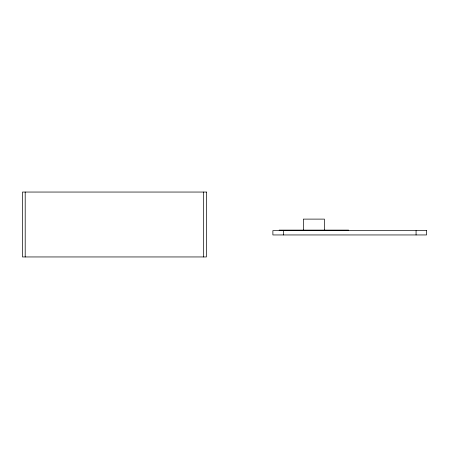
<?xml version="1.0" encoding="UTF-8"?>
<svg xmlns="http://www.w3.org/2000/svg" width="449" height="449" viewBox="0 0 449 449"><rect width="100%" height="100%" fill="white"/><g stroke="black" fill="none" stroke-linecap="round" stroke-linejoin="round"><path stroke-width="0.67" d="M279.138 230.113L348.632 230.113M416.071 230.618L416.071 234.95M324.431 230.113L324.431 219.112L303.339 219.112L303.339 230.113M283.358 230.618L283.358 234.95M203.672 192.049L203.672 256.951M25.2 192.049L25.2 256.951M206.422 192.049L22.45 192.049L22.45 256.951L206.422 256.951L206.422 192.049M426.55 230.618L272.885 230.618L272.885 234.95L426.55 234.95L426.55 230.618"/></g></svg>
